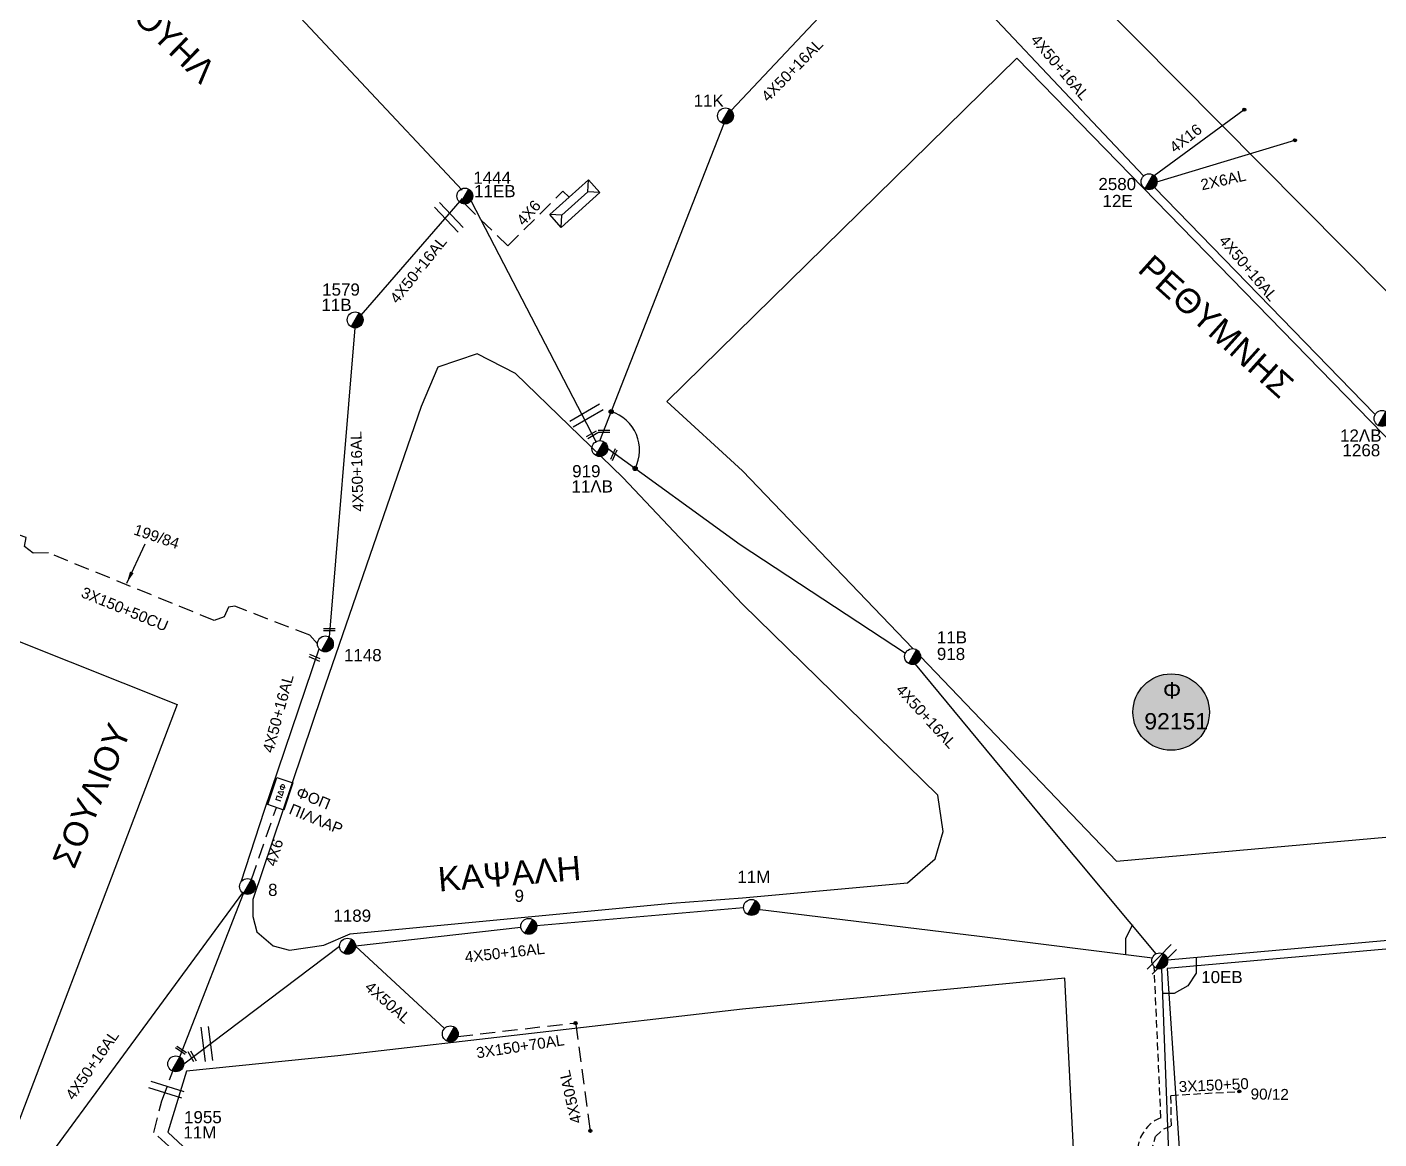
# Model space of a CAD drawing. Header units: millimetres. Extents: x -2238 to -1136, y 747 to 1272.
# Drawn here: x -2011.6 to -1897.4, y 935.1 to 1029.1 of the extents above; entities that cross this region are included whole.
import ezdxf

# ---------------------------------------------------------------- set-up
doc = ezdxf.new("R2010")
doc.units = ezdxf.units.MM
doc.linetypes.add('DASHED', pattern=[19.05, 12.7, -6.35])
for name, color, linetype in [('Pillar', 7, 'Continuous'), ('Pillar (ΠΔΦ) Δημοτικού Φωτισμού', 7, 'Continuous'), ('Pillar Δημοτικού Φωτισμού', 7, 'Continuous'), ('Γέφυρες Εναέριου Δικτύου', 7, 'Continuous'), ('Γυμνά εναέρια ΧΤ και ΦΟΠ (3Φ)   4x16+16AL', 7, 'Continuous'), ('Γυμνά εναέρια ΧΤ και ΦΟΠ (3Φ)   4x50+16AL', 7, 'Continuous'), ('Εναέρια παροχή ΧΤ 4x16', 7, 'SYN_LINE'), ('Επιγραφές - Σχήματα', 7, 'Continuous'), ('Καλώδια ΧΤ   2x6AL', 7, 'DASHED'), ('Καλώδια ΧΤ   3x150+50AL', 7, 'DASHED'), ('Καλώδια ΧΤ   3x150+50CU', 7, 'DASHED'), ('Μηχανική τομή', 7, 'Continuous'), ('Στύλος ΦΜ', 7, 'Continuous'), ('Στύλος ΦΜ @ 1', 7, 'Continuous'), ('Συνδέσεις', 7, 'Continuous'), ('Τομή', 7, 'Continuous'), ('Υποσταθμός πόλεως', 7, 'Continuous'), ('Υπόβαθρο ΔΕΗ', 7, 'Continuous'), ('Υπόγεια καλώδια Δικτύου ΧΤ και Παρ. ΧΤ - 3X150+70 AL', 7, 'DASHED'), ('Υπόγεια καλώδια Παροχών ΧΤ   4x50AL', 7, 'DASHED'), ('Υπόγεια καλώδια Παροχών ΧΤ   4x6', 7, 'DASHED'), ('Χώρος', 7, 'Continuous')]:
    doc.layers.add(name, color=color, linetype=linetype)
doc.styles.get("Standard").update_dxf_attribs({"font": 'ARIAL.TTF'})
doc.linetypes.add('SYN_LINE', pattern='A,0.5,-0.0001,["/\\/\\/\\/",Standard,S=0.1,R=0,X=0,Y=-0.05],-0.25', length=0.7501)
doc.dimstyles.new('ISO-25', dxfattribs={"dimtxt": 2.5, "dimasz": 2.5, "dimexe": 1.25, "dimexo": 0.625, "dimtad": 1, "dimtxsty": 'Standard', "dimcen": 2.5, "dimadec": 0, "dimazin": 0, "dimtfac": 1, "dimtmove": 0, "dimatfit": 3, "dimfxl": 1, "dimarcsym": 0})

# ---------------------------------------------------------------- blocks, each defined once
blk = doc.blocks.new('ΥΠΑΡΧΩΝ ΤΣΙΜΕΝΤΕΝΙΟΣ ΣΤΥΛΟΣ')
at = {"layer": 'Στύλος ΦΜ'}
blk.add_hatch(color=256, dxfattribs=at).paths.add_polyline_path([(-1.29, -2.28, 0.574793), (2.62, 0, 0.268822), (1.3, 2.27)])
blk.add_line((-1.29, -2.28), (1.3, 2.27), dxfattribs=at)
blk.add_circle((0, 0), 2.62, dxfattribs=at)
at = {"layer": 'Στύλος ΦΜ', "flags": 4}
for tag, p in [('ΑΡΙΘΜΟΣ', (-4.68, 8.05)), ('ΤΥΠΟΣ', (-4.91, 3.03))]:
    blk.add_attdef(tag, p, '', height=4, dxfattribs=at)
blk = doc.blocks.new('_ΣΥΝΔΕΣΗ')
at = {"layer": 'Συνδέσεις', "linetype": 'SYN_LINE', "ltscale": 40}
blk.add_hatch(color=256, dxfattribs=at).paths.add_polyline_path([(0.5, -0.01, 1), (-0.5, -0.01, 1)])
at = {"layer": 'Συνδέσεις'}
blk.add_circle((0, -0.01), 0.5, dxfattribs=at)
blk = doc.blocks.new('ΤΟΜΗ')
at = {"layer": 'Τομή', "ltscale": 40}
for p, q in [((-5.68, 0), (5.68, 0)), ((5.68, -2.33), (-5.68, -2.33))]:
    blk.add_line(p, q, dxfattribs=at)
blk = doc.blocks.new('ΜΗΧΑΝΙΚΗ ΤΟΜΗ')
at = {"layer": 'Μηχανική τομή', "ltscale": 40}
for p, q in [((-1.89, 0.78), (1.89, 0.78)), ((1.89, 0), (-1.89, 0))]:
    blk.add_line(p, q, dxfattribs=at)
blk = doc.blocks.new('Pillar')
at = {"layer": 'Υποσταθμός πόλεως', "linetype": 'Continuous', "ltscale": 40}
blk.add_lwpolyline([(-8.57, 2.82), (8.57, 2.82), (8.57, -2.82), (-8.57, -2.82)], close=True, dxfattribs=at)
for points in [[(-5.75, 0), (-8.57, 2.82)], [(-8.57, -2.82), (-5.75, 0)], [(-5.75, 0), (5.75, 0)], [(5.75, 0), (8.57, 2.82)], [(8.57, -2.82), (5.75, 0)]]:
    blk.add_lwpolyline(points, dxfattribs=at)
at = {"layer": 'Pillar', "ltscale": 40}
blk.add_attdef('PILLAR', (-5.74, 3.71), '', height=2.52, dxfattribs=at)
blk = doc.blocks.new('ΧΩΡΟΣ')
at = {"layer": 'Χώρος', "ltscale": 40, "true_color": 0xff4747}
blk.add_hatch(color=13, dxfattribs=at).paths.add_polyline_path([(12.17, -0.19, 1), (-13.03, -0.19, 1)])
at = {"layer": 'Χώρος', "ltscale": 40}
blk.add_circle((-0.43, -0.19), 12.6, dxfattribs=at)
at = {"layer": 'Χώρος', "ltscale": 30, "insert": (-3.14, 9.64), "char_height": 5.4, "width": 408.8913, "attachment_point": 1}
blk.add_mtext('Φ', dxfattribs=at)
at = {"layer": 'Χώρος', "ltscale": 40}
blk.add_attdef('ΑΡΙΘΜΟΣ_001', (-5.24, -3.99), '', height=5.4, dxfattribs=at)
blk = doc.blocks.new('PILLAR ΔΗΜΟΤΙΚΟΥ ΦΩΤΙΣΜΟΥ')
at = {"layer": 'Pillar (ΠΔΦ) Δημοτικού Φωτισμού', "ltscale": 40}
for p, q in [((-3.64, 2), (3.07, 2)), ((-3.64, -2), (-3.64, 2)), ((3.07, 2), (3.07, -2)), ((3.07, -2), (-3.64, -2))]:
    blk.add_line(p, q, dxfattribs=at)
at = {"layer": 'Pillar (ΠΔΦ) Δημοτικού Φωτισμού', "insert": (-2.13, 0.69), "char_height": 1.3575, "width": 109.961, "attachment_point": 1}
blk.add_mtext('{\\fArial|b1|i0|c161|p34;ΠΔΦ}', dxfattribs=at)

msp = doc.modelspace()

# ---------------------------------------------------------------- linework, layer by layer
at = {"layer": 'Γέφυρες Εναέριου Δικτύου', "ltscale": 0.1}
for points in [[(-1918.22, 953.23), (-1918.79, 952.08), (-1918.79, 950.74)], [(-1912.83, 950.42), (-1912.83, 949.13), (-1913.53, 948.08), (-1914.7, 947.42), (-1915.67, 947.42)]]:
    msp.add_lwpolyline(points, dxfattribs=at)
msp.add_arc((-1963.28, 993.35), 3.41, 333.0396, 72.5772, dxfattribs=at)
at = {"layer": 'Γυμνά εναέρια ΧΤ και ΦΟΠ (3Φ)   4x16+16AL', "color": 85, "ltscale": 0.1}
for points in [[(-1992.84, 1034.52), (-1974.85, 1015.32)], [(-1974.11, 1014.4), (-1974.11, 1014.4), (-1963.56, 994.08)]]:
    msp.add_lwpolyline(points, dxfattribs=at)
at = {"layer": 'Γυμνά εναέρια ΧΤ και ΦΟΠ (3Φ)   4x50+16AL', "color": 173, "linetype": 'Continuous', "ltscale": 0.1}
for points in [[(-1937.76, 1037.34), (-1952.11, 1022.06)], [(-1963.22, 994.15), (-1952.75, 1020.91)], [(-1962.55, 993.48), (-1951.37, 985.37), (-1937.38, 976.2)], [(-1916.21, 950.78), (-1925.33, 961.71), (-1936.54, 975.26)], [(-1983.87, 951.45), (-1969.9, 953.03)]]:
    msp.add_lwpolyline(points, dxfattribs=at)
at = {"layer": 'Γυμνά εναέρια ΧΤ και ΦΟΠ (3Φ)   4x50+16AL', "color": 27, "ltscale": 0.1}
for points in [[(-1936.86, 1037.29), (-1917.27, 1016.53)], [(-1916.35, 1015.55), (-1916.35, 1015.55), (-1897.76, 996.41)]]:
    msp.add_lwpolyline(points, dxfattribs=at)
at = {"layer": 'Γυμνά εναέρια ΧΤ και ΦΟΠ (3Φ)   4x50+16AL', "color": 6, "ltscale": 0.1}
for points in [[(-1983.38, 1004.77), (-1974.82, 1014.63)], [(-1986.08, 977.55), (-1983.9, 1003.69)], [(-1991.56, 962.92), (-1986.94, 976.55)], [(-1993.54, 956.87), (-1991.56, 962.92)], [(-1998.73, 942.06), (-1993.33, 955.89)]]:
    msp.add_lwpolyline(points, dxfattribs=at)
at = {"layer": 'Γυμνά εναέρια ΧΤ και ΦΟΠ (3Φ)   4x50+16AL', "color": 7, "ltscale": 0.1}
msp.add_lwpolyline([(-2020.93, 918.46), (-1993.4, 955.93)], dxfattribs=at)
at = {"layer": 'Γυμνά εναέρια ΧΤ και ΦΟΠ (3Φ)   4x50+16AL', "color": 14, "linetype": 'Continuous', "ltscale": 0.1}
for points in [[(-1968.57, 953.18), (-1951.08, 954.7)], [(-1949.91, 954.55), (-1931.14, 952.28), (-1916.53, 950.44)]]:
    msp.add_lwpolyline(points, dxfattribs=at)
at = {"layer": 'Γυμνά εναέρια ΧΤ και ΦΟΠ (3Φ)   4x50+16AL', "color": 151, "ltscale": 0.1}
for points in [[(-1884.63, 952.98), (-1915.24, 950.23)], [(-1915.76, 949.52), (-1915.16, 933.93)]]:
    msp.add_lwpolyline(points, dxfattribs=at)
at = {"layer": 'Γυμνά εναέρια ΧΤ και ΦΟΠ (3Φ)   4x50+16AL', "color": 14, "ltscale": 0.1}
msp.add_lwpolyline([(-1998.39, 941.48), (-1985.21, 951.42)], dxfattribs=at)
at = {"layer": 'Γυμνά εναέρια ΧΤ και ΦΟΠ (3Φ)   4x50+16AL', "color": 30, "linetype": 'DASHED', "ltscale": 0.1}
msp.add_lwpolyline([(-1994.29, 928.39), (-1994, 929.41), (-2000.91, 935.67), (-2000.25, 938.34), (-1999.3, 940.85)], dxfattribs=at)
at = {"layer": 'Εναέρια παροχή ΧΤ 4x16', "color": 27, "linetype": 'SYN_LINE', "ltscale": 10}
msp.add_lwpolyline([(-1916.39, 1016.56), (-1908.77, 1022.13)], dxfattribs=at)
at = {"layer": 'Καλώδια ΧΤ   2x6AL', "color": 27, "linetype": 'SYN_LINE', "ltscale": 10}
msp.add_lwpolyline([(-1916.14, 1016.04), (-1904.49, 1019.55)], dxfattribs=at)
at = {"layer": 'Καλώδια ΧΤ   3x150+50AL', "color": 14, "ltscale": 0.05}
msp.add_lwpolyline([(-1935.6, 844.98), (-1938.62, 842.2), (-1941.68, 844.78), (-1953.2, 854.9, -0.8428), (-1948.6, 863.18), (-1934.71, 874.29), (-1914.88, 874.19), (-1917.77, 933.53), (-1917.77, 933.53, -0.3437), (-1915.81, 936.93), (-1916.37, 949.67)], format="xyb", dxfattribs=at)
at = {"layer": 'Καλώδια ΧΤ   3x150+50AL', "color": 85, "ltscale": 0.05}
msp.add_lwpolyline([(-1935.93, 845.31), (-1938.53, 842.96), (-1952.72, 855.46, -0.896382), (-1948.57, 862.07), (-1943.44, 866.42), (-1934.46, 873.71), (-1914.74, 873.43), (-1913.99, 873.43), (-1915.87, 913.91), (-1916.62, 934.01), (-1916.26, 935.33), (-1915.57, 935.99), (-1914.92, 936.23), (-1914.96, 938.81), (-1909.18, 939.15)], format="xyb", dxfattribs=at)
at = {"layer": 'Καλώδια ΧΤ   3x150+50CU', "color": 6, "linetype": 'DASHED', "ltscale": 0.1}
msp.add_lwpolyline([(-1987.09, 976.97), (-1987.72, 977.71), (-1994.08, 980.15), (-1994.6, 980.08), (-1994.97, 979.26), (-1995.82, 978.96), (-2009.81, 984.66), (-2011.1, 984.63), (-2011.84, 985.2), (-2011.7, 985.97), (-2014.19, 986.82), (-2018.01, 988.2)], dxfattribs=at)
at = {"layer": 'Υπόβαθρο ΔΕΗ', "ltscale": 0.1}
for points in [[(-1844.86, 1109.06), (-1921.35, 1031.65), (-1893.31, 1003.31), (-1811.46, 1084.33), (-1810.87, 1086.03), (-1812.83, 1095.38), (-1844.89, 1109.03)], [(-1927.99, 1026.48), (-1957.55, 997.45), (-1951.17, 991.59), (-1936.77, 976.58)], [(-1936.11, 975.9), (-1919.56, 958.62), (-1876.25, 962.48), (-1870.31, 967.29), (-1927.99, 1026.48)], [(-2048.76, 991.72), (-1998.94, 971.85), (-2016.92, 924.64), (-2067.31, 947.38), (-2048.76, 991.72)], [(-1915.29, 949.54), (-1912.99, 915.38), (-1834.08, 923.63), (-1830.83, 926.61), (-1857.93, 954.61), (-1915.29, 949.54)]]:
    msp.add_lwpolyline(points, dxfattribs=at)
for points in [[(-1951.17, 980.33), (-1961.28, 991.03), (-1970.34, 999.84), (-1973.59, 1001.5), (-1976.9, 1000.35), (-1978.31, 997.04), (-1986.73, 972.68), (-1992.54, 955.38), (-1992.54, 953.94), (-1992.22, 952.65), (-1990.84, 951.46), (-1989.46, 951.09), (-1986.56, 951.52), (-1984.33, 952.48), (-1975.2, 953.34), (-1957.14, 955.05), (-1951.17, 955.5), (-1937.21, 956.77), (-1934.89, 958.8), (-1934.21, 961.12), (-1934.66, 964.19)], [(-1985.35, 942.15), (-1998.16, 940.85), (-1999.73, 935.71), (-1982.41, 919.51), (-1969.95, 908.12), (-1951.17, 891.13), (-1940.58, 881.41), (-1920.49, 881.01), (-1923.94, 948.73), (-1951.17, 946.1)]]:
    msp.add_lwpolyline(points, close=True, dxfattribs=at)
at = {"layer": 'Υπόγεια καλώδια Δικτύου ΧΤ και Παρ. ΧΤ - 3X150+70 AL', "color": 14, "linetype": 'DASHED', "ltscale": 0.1}
msp.add_lwpolyline([(-1975.22, 943.79), (-1965.41, 944.93)], dxfattribs=at)
at = {"layer": 'Υπόγεια καλώδια Παροχών ΧΤ   4x50AL', "color": 14, "linetype": 'Continuous', "ltscale": 0.1}
msp.add_lwpolyline([(-1983.87, 951.42), (-1976.35, 944.46)], dxfattribs=at)
at = {"layer": 'Υπόγεια καλώδια Παροχών ΧΤ   4x50AL', "color": 14, "linetype": 'DASHED', "ltscale": 0.1}
msp.add_lwpolyline([(-1965.25, 944.8), (-1964.05, 935.76)], dxfattribs=at)
at = {"layer": 'Υπόγεια καλώδια Παροχών ΧΤ   4x6', "color": 85, "linetype": 'DASHED', "ltscale": 0.1}
msp.add_lwpolyline([(-1974.63, 1014.16), (-1971.01, 1010.62), (-1966.34, 1015.25), (-1965.82, 1014.73)], dxfattribs=at)
at = {"layer": 'Υπόγεια καλώδια Παροχών ΧΤ   4x6', "color": 6, "linetype": 'DASHED', "ltscale": 0.1}
msp.add_lwpolyline([(-1992.66, 957.06), (-1990.56, 963.15)], dxfattribs=at)

# ---------------------------------------------------------------- block references
at = {"ltscale": 0.1}
ref = msp.add_blockref('ΧΩΡΟΣ', (-1914.83, 971.26), dxfattribs=dict(at, xscale=0.2565857821764941, yscale=0.2565857821764941, zscale=0.2565857821764941))
ref.add_attrib('ΑΡΙΘΜΟΣ_001', '92151', (-1917.21, 969.74), dxfattribs={"layer": 'Χώρος', "ltscale": 40, "height": 1.386})
at = {"layer": 'Pillar', "ltscale": 0.1, "xscale": 0.2565857821765534, "yscale": 0.2565857821765534, "zscale": 0.2565857821765534, "rotation": 42.07079063806681}
msp.add_blockref('Pillar', (-1965.34, 1014.19), dxfattribs=at)
at = {"layer": 'Pillar Δημοτικού Φωτισμού', "xscale": 0.3592200950471322, "yscale": 0.3592200950471322, "zscale": 0.3592200950471322, "rotation": 71.43904021679393}
msp.add_blockref('PILLAR ΔΗΜΟΤΙΚΟΥ ΦΩΤΙΣΜΟΥ', (-1990.19, 964.4), dxfattribs=at)
at = {"layer": 'Εναέρια παροχή ΧΤ 4x16', "linetype": 'DASHED', "ltscale": 0.1, "xscale": 0.2565857821764941, "yscale": 0.2565857821764941, "zscale": 0.2565857821764941}
msp.add_blockref('_ΣΥΝΔΕΣΗ', (-1908.76, 1022.13), dxfattribs=at)
at = {"layer": 'Μηχανική τομή', "ltscale": 0.1}
for p, xscale, yscale, zscale, rotation in [((-1963.82, 994.56), 0.2565857821764757, 0.2565857821764757, 0.2565857821764757, 29.72382310893499), ((-1962.13, 993.01), -0.2565857821764393, 0.2565857821765183, 0.2565857821764941, 245.6166525281229), ((-1987.29, 975.89), -0.2565857821765877, 0.2565857821765468, 0.2565857821764941, 156.6564414996483), ((-1998.68, 942.55), 0.2565857821764714, 0.2565857821764714, 0.2565857821764714, 326.331360612433), ((-1997.76, 942.06), 0.2565857821764411, 0.2565857821764411, 0.2565857821764411, 299.7659576807166)]:
    msp.add_blockref('ΜΗΧΑΝΙΚΗ ΤΟΜΗ', p, dxfattribs=dict(at, xscale=xscale, yscale=yscale, zscale=zscale, rotation=rotation))
at = {"layer": 'Μηχανική τομή', "ltscale": 0.1, "xscale": 0.2565857821764941, "yscale": 0.2565857821764941, "zscale": 0.2565857821764941}
for p in [(-1962.87, 994.85), (-1986.08, 978.07)]:
    msp.add_blockref('ΜΗΧΑΝΙΚΗ ΤΟΜΗ', p, dxfattribs=at)
at = {"layer": 'Στύλος ΦΜ @ 1', "ltscale": 0.1}
ref = msp.add_blockref('ΥΠΑΡΧΩΝ ΤΣΙΜΕΝΤΕΝΙΟΣ ΣΤΥΛΟΣ', (-1952.6, 1021.6), dxfattribs=dict(at, xscale=0.2565857821764941, yscale=0.2565857821764941, zscale=0.2565857821764941))
ref.add_attrib('ΤΥΠΟΣ', '11K', (-1955.3, 1022.38), dxfattribs={"layer": 'Στύλος ΦΜ', "height": 1.026, "flags": 4})
ref = msp.add_blockref('ΥΠΑΡΧΩΝ ΤΣΙΜΕΝΤΕΝΙΟΣ ΣΤΥΛΟΣ', (-1974.63, 1014.83), dxfattribs=dict(at, xscale=0.2565857821764941, yscale=0.2565857821764941, zscale=0.2565857821764941))
ref.add_attrib('ΤΥΠΟΣ', '1444', (-1973.92, 1015.86), dxfattribs={"layer": 'Στύλος ΦΜ', "height": 1.026, "flags": 4})
ref.add_attrib('ΑΡΙΘΜΟΣ', '11EB', (-1973.85, 1014.73), dxfattribs={"layer": 'Στύλος ΦΜ', "height": 1.026, "flags": 4})
ref = msp.add_blockref('ΥΠΑΡΧΩΝ ΤΣΙΜΕΝΤΕΝΙΟΣ ΣΤΥΛΟΣ', (-1916.81, 1016.04), dxfattribs=dict(at, xscale=0.2565857821764941, yscale=0.2565857821764941, zscale=0.2565857821764941))
ref.add_attrib('ΤΥΠΟΣ', '2580', (-1921.09, 1015.33), dxfattribs={"layer": 'Στύλος ΦΜ', "height": 1.026, "flags": 4})
ref.add_attrib('ΑΡΙΘΜΟΣ', '12E', (-1920.74, 1013.9), dxfattribs={"layer": 'Στύλος ΦΜ', "height": 1.026, "flags": 4})
ref = msp.add_blockref('ΥΠΑΡΧΩΝ ΤΣΙΜΕΝΤΕΝΙΟΣ ΣΤΥΛΟΣ', (-1983.9, 1004.36), dxfattribs=dict(at, xscale=0.2565857821764941, yscale=0.2565857821764941, zscale=0.2565857821764941))
ref.add_attrib('ΤΥΠΟΣ', '11B', (-1986.75, 1005.12), dxfattribs={"layer": 'Στύλος ΦΜ', "height": 1.026, "flags": 4})
ref.add_attrib('ΑΡΙΘΜΟΣ', '1579', (-1986.69, 1006.41), dxfattribs={"layer": 'Στύλος ΦΜ', "height": 1.026, "flags": 4})
ref = msp.add_blockref('ΥΠΑΡΧΩΝ ΤΣΙΜΕΝΤΕΝΙΟΣ ΣΤΥΛΟΣ', (-1897.12, 996.03), dxfattribs=dict(at, xscale=0.2565857821764941, yscale=0.2565857821764941, zscale=0.2565857821764941))
ref.add_attrib('ΤΥΠΟΣ', '1268', (-1900.46, 992.83), dxfattribs={"layer": 'Στύλος ΦΜ', "height": 1.026, "flags": 4})
ref.add_attrib('ΑΡΙΘΜΟΣ', '12ΛB', (-1900.67, 994.07), dxfattribs={"layer": 'Στύλος ΦΜ', "height": 1.026, "flags": 4})
ref = msp.add_blockref('ΥΠΑΡΧΩΝ ΤΣΙΜΕΝΤΕΝΙΟΣ ΣΤΥΛΟΣ', (-1963.22, 993.48), dxfattribs=dict(at, xscale=0.2565857821764941, yscale=0.2565857821764941, zscale=0.2565857821764941))
ref.add_attrib('ΤΥΠΟΣ', '11ΛB', (-1965.62, 989.77), dxfattribs={"layer": 'Στύλος ΦΜ', "height": 1.026, "flags": 4})
ref.add_attrib('ΑΡΙΘΜΟΣ', '919', (-1965.56, 991.06), dxfattribs={"layer": 'Στύλος ΦΜ', "height": 1.026, "flags": 4})
ref = msp.add_blockref('ΥΠΑΡΧΩΝ ΤΣΙΜΕΝΤΕΝΙΟΣ ΣΤΥΛΟΣ', (-1936.79, 975.9), dxfattribs=dict(at, xscale=0.2565857821764941, yscale=0.2565857821764941, zscale=0.2565857821764941))
ref.add_attrib('ΤΥΠΟΣ', '11B', (-1934.74, 977.02), dxfattribs={"layer": 'Στύλος ΦΜ', "height": 1.026, "flags": 4})
ref.add_attrib('ΑΡΙΘΜΟΣ', '918', (-1934.74, 975.61), dxfattribs={"layer": 'Στύλος ΦΜ', "height": 1.026, "flags": 4})
ref = msp.add_blockref('ΥΠΑΡΧΩΝ ΤΣΙΜΕΝΤΕΝΙΟΣ ΣΤΥΛΟΣ', (-1986.42, 976.97), dxfattribs=dict(at, xscale=0.2565857821764941, yscale=0.2565857821764941, zscale=0.2565857821764941))
ref.add_attrib('ΑΡΙΘΜΟΣ', '1148', (-1984.85, 975.51), dxfattribs={"layer": 'Στύλος ΦΜ', "height": 1.026, "flags": 4})
ref = msp.add_blockref('ΥΠΑΡΧΩΝ ΤΣΙΜΕΝΤΕΝΙΟΣ ΣΤΥΛΟΣ', (-1950.4, 954.7), dxfattribs=dict(at, xscale=0.2565857821764941, yscale=0.2565857821764941, zscale=0.2565857821764941))
ref.add_attrib('ΑΡΙΘΜΟΣ', '11M', (-1951.6, 956.77), dxfattribs={"layer": 'Στύλος ΦΜ', "height": 1.026, "flags": 4})
ref = msp.add_blockref('ΥΠΑΡΧΩΝ ΤΣΙΜΕΝΤΕΝΙΟΣ ΣΤΥΛΟΣ', (-1993, 956.47), dxfattribs=dict(at, xscale=0.2565857821764941, yscale=0.2565857821764941, zscale=0.2565857821764941))
ref.add_attrib('ΑΡΙΘΜΟΣ', '8', (-1991.26, 955.67), dxfattribs={"layer": 'Στύλος ΦΜ', "height": 1.03, "flags": 4})
ref = msp.add_blockref('ΥΠΑΡΧΩΝ ΤΣΙΜΕΝΤΕΝΙΟΣ ΣΤΥΛΟΣ', (-1969.23, 953.1), dxfattribs=dict(at, xscale=0.2565857821764941, yscale=0.2565857821764941, zscale=0.2565857821764941))
ref.add_attrib('ΑΡΙΘΜΟΣ', '9', (-1970.43, 955.17), dxfattribs={"layer": 'Στύλος ΦΜ', "height": 1.03, "flags": 4})
ref = msp.add_blockref('ΥΠΑΡΧΩΝ ΤΣΙΜΕΝΤΕΝΙΟΣ ΣΤΥΛΟΣ', (-1984.54, 951.42), dxfattribs=dict(at, xscale=0.2565857821764941, yscale=0.2565857821764941, zscale=0.2565857821764941))
ref.add_attrib('ΑΡΙΘΜΟΣ', '1189', (-1985.74, 953.49), dxfattribs={"layer": 'Στύλος ΦΜ', "height": 1.026, "flags": 4})
ref = msp.add_blockref('ΥΠΑΡΧΩΝ ΤΣΙΜΕΝΤΕΝΙΟΣ ΣΤΥΛΟΣ', (-1915.91, 950.18), dxfattribs=dict(at, xscale=0.2565857821764941, yscale=0.2565857821764941, zscale=0.2565857821764941))
ref.add_attrib('ΤΥΠΟΣ', '10EB', (-1912.4, 948.3), dxfattribs={"layer": 'Στύλος ΦΜ', "height": 1.026, "flags": 4})
at = {"layer": 'Στύλος ΦΜ @ 1', "ltscale": 0.1, "xscale": 0.2565857821764941, "yscale": 0.2565857821764941, "zscale": 0.2565857821764941}
msp.add_blockref('ΥΠΑΡΧΩΝ ΤΣΙΜΕΝΤΕΝΙΟΣ ΣΤΥΛΟΣ', (-1975.86, 944.01), dxfattribs=at)
at = {"layer": 'Στύλος ΦΜ @ 1', "ltscale": 0.1}
ref = msp.add_blockref('ΥΠΑΡΧΩΝ ΤΣΙΜΕΝΤΕΝΙΟΣ ΣΤΥΛΟΣ', (-1999.06, 941.48), dxfattribs=dict(at, xscale=0.2565857821764941, yscale=0.2565857821764941, zscale=0.2565857821764941))
ref.add_attrib('ΤΥΠΟΣ', '11M', (-1998.42, 935.17), dxfattribs={"layer": 'Στύλος ΦΜ', "height": 1.026, "flags": 4})
ref.add_attrib('ΑΡΙΘΜΟΣ', '1955', (-1998.36, 936.46), dxfattribs={"layer": 'Στύλος ΦΜ', "height": 1.026, "flags": 4})
at = {"layer": 'Συνδέσεις', "ltscale": 0.1, "xscale": 0.2565857821764941, "yscale": 0.2565857821764941, "zscale": 0.2565857821764941}
for p in [(-1904.48, 1019.55), (-1904.48, 1019.55), (-1965.28, 944.93), (-1909.18, 939.15), (-1964.02, 935.82)]:
    msp.add_blockref('_ΣΥΝΔΕΣΗ', p, dxfattribs=at)
at = {"layer": 'Συνδέσεις', "xscale": 0.3548076403074907, "yscale": 0.3548076403074907, "zscale": 0.3548076403074907}
for p in [(-1962.26, 996.61), (-1960.24, 991.81)]:
    msp.add_blockref('_ΣΥΝΔΕΣΗ', p, dxfattribs=at)
at = {"layer": 'Τομή', "ltscale": 0.1}
for p, xscale, yscale, zscale, rotation in [((-1976.2, 1012.82), 0.2565857821764583, 0.2565857821764583, 0.2565857821764583, 133.3565043145702), ((-1964.51, 996.54), 0.2565857821765213, 0.2565857821765213, 0.2565857821765213, 30.3588297002885), ((-1915.95, 950.53), 0.2565857821765428, 0.2565857821765428, 0.2565857821765428, 45.46152838445116), ((-1996.15, 943.2), 0.2565857821764141, 0.2565857821764141, 0.2565857821764141, 277.2230216330928), ((-1999.77, 939.59), 0.2565857821765328, 0.2565857821765328, 0.2565857821765328, 342.6589260524919)]:
    msp.add_blockref('ΤΟΜΗ', p, dxfattribs=dict(at, xscale=xscale, yscale=yscale, zscale=zscale, rotation=rotation))

# ---------------------------------------------------------------- texts
at = {"layer": 'Γυμνά εναέρια ΧΤ και ΦΟΠ (3Φ)   4x50+16AL', "color": 7, "ltscale": 0.1, "char_height": 0.924, "width": 86.4036, "attachment_point": 1}
for insert, rotation in [((-1926.17, 1028.6), 310.3379), ((-1949.67, 1023.37), 45.7191), ((-1981.05, 1006.24), 51.2953), ((-1910.26, 1011.62), 310.3379), ((-1984.11, 988.14), 91.6045), ((-1991.74, 967.94), 74.9186), ((-1937.58, 973.67), 312.4593), ((-1974.68, 950.96), 6.2858), ((-2008.45, 938.87), 55.0303)]:
    msp.add_mtext('4X50+16AL', dxfattribs=dict(at, insert=insert, rotation=rotation))
at = {"layer": 'Εναέρια παροχή ΧΤ 4x16', "color": 7, "linetype": 'DASHED', "ltscale": 0.1, "insert": (-1915.19, 1019.15), "char_height": 0.924, "width": 86.4036, "attachment_point": 1, "rotation": 37.9638}
msp.add_mtext('4X16', dxfattribs=at)
at = {"layer": 'Επιγραφές - Σχήματα', "ltscale": 0.1, "char_height": 2.053, "attachment_point": 5}
for s, insert, rotation in [('ΣΑΜΟΥΗΛ', (-2001.33, 1029.86), 315.9108), ('ΡΕΘΥΜΝΗΣ', (-1911.14, 1003.81), 318.0569), ('ΣΟΥΛΙΟΥ', (-2006.16, 964.15), 67.7722), ('ΚΑΨΑΛΗ', (-1970.86, 957.56), 4.7144)]:
    msp.add_mtext(s, dxfattribs=dict(at, insert=insert, rotation=rotation))
at = {"layer": 'Επιγραφές - Σχήματα', "ltscale": 0.1, "insert": (-2002.4, 987.12), "char_height": 0.924, "width": 2.4947, "attachment_point": 1, "rotation": 341.3179}
msp.add_mtext('199/84', dxfattribs=at)
at = {"layer": 'Επιγραφές - Σχήματα', "color": 7, "linetype": 'DASHED', "ltscale": 0.1, "insert": (-1988.63, 964.93), "char_height": 0.924, "width": 86.4036, "attachment_point": 1, "rotation": 337.6228}
msp.add_mtext('ΦΟΠ\\PΠΙΛΛΑΡ', dxfattribs=at)
at = {"layer": 'Επιγραφές - Σχήματα', "color": 7, "ltscale": 0.1, "insert": (-1908.22, 939.4), "char_height": 0.924, "width": 86.4036, "attachment_point": 1, "rotation": 359.1291}
msp.add_mtext('90/12', dxfattribs=at)
at = {"layer": 'Καλώδια ΧΤ   2x6AL', "color": 7, "linetype": 'DASHED', "ltscale": 0.1, "insert": (-1912.53, 1016.21), "char_height": 0.924, "width": 86.4036, "attachment_point": 1, "rotation": 12.5186}
msp.add_mtext('2X6AL', dxfattribs=at)
at = {"layer": 'Καλώδια ΧΤ   3x150+50CU', "color": 7, "linetype": 'DASHED', "ltscale": 0.1, "insert": (-2006.79, 981.82), "char_height": 0.924, "width": 86.4036, "attachment_point": 1, "rotation": 337.6228}
msp.add_mtext('3X150+50CU', dxfattribs=at)
at = {"layer": 'Υπόγεια καλώδια Δικτύου ΧΤ και Παρ. ΧΤ - 3X150+70 AL', "color": 7, "linetype": 'DASHED', "ltscale": 0.1, "char_height": 0.924, "width": 86.4036, "attachment_point": 1}
for s, insert, rotation in [('3X150+70AL', (-1973.73, 942.85), 8.6088), ('3X150+50', (-1914.32, 940.01), 2.6268)]:
    msp.add_mtext(s, dxfattribs=dict(at, insert=insert, rotation=rotation))
at = {"layer": 'Υπόγεια καλώδια Παροχών ΧΤ   4x50AL', "color": 7, "linetype": 'DASHED', "ltscale": 0.1, "char_height": 0.924, "width": 86.4036, "attachment_point": 1}
for insert, rotation in [((-1982.55, 948.54), 318.5747), ((-1965.65, 936.34), 102.9438)]:
    msp.add_mtext('4X50AL', dxfattribs=dict(at, insert=insert, rotation=rotation))
at = {"layer": 'Υπόγεια καλώδια Παροχών ΧΤ   4x6', "color": 7, "linetype": 'DASHED', "ltscale": 0.1, "char_height": 0.924, "width": 86.4036, "attachment_point": 1}
for insert, rotation in [((-1970.35, 1012.86), 48.5647), ((-1991.5, 958.37), 73.4841)]:
    msp.add_mtext('4X6', dxfattribs=dict(at, insert=insert, rotation=rotation))

# ---------------------------------------------------------------- leaders
at = {"layer": 'Επιγραφές - Σχήματα', "ltscale": 40}
msp.add_leader([(-2003.2, 982.12), (-2001.64, 985.44)], dimstyle='ISO-25', override={"dimasz": 1, "dimtad": 0}, dxfattribs=at)

doc.saveas('drawing.dxf')
